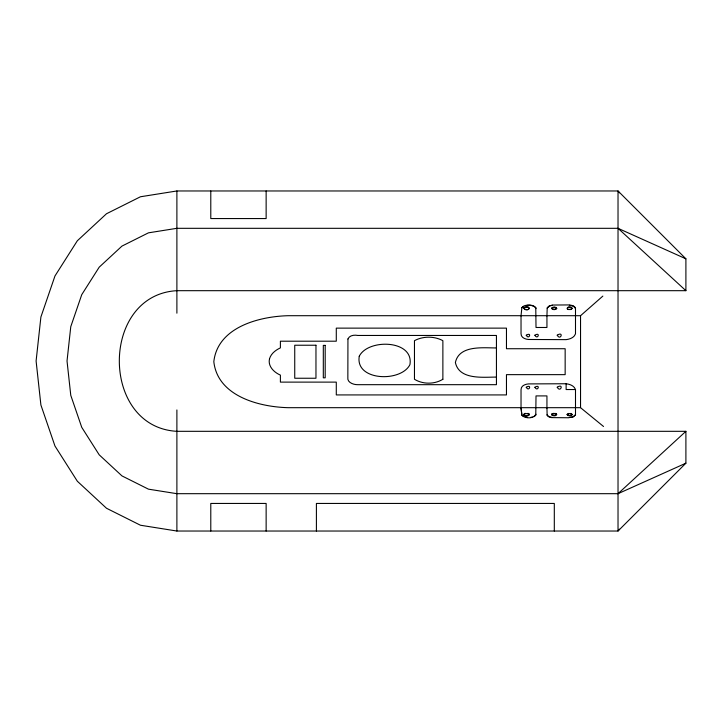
<?xml version="1.0" encoding="UTF-8"?>
<svg xmlns="http://www.w3.org/2000/svg" width="722" height="722" viewBox="0 0 722 722"><rect width="100%" height="100%" fill="white"/><g stroke="black" fill="none" stroke-linecap="round" stroke-linejoin="round"><path stroke-width="1.08" d="M546.942 315.704L547.204 307.942M575.47 414.951L575.497 414.257M521.031 315.704L521.898 307.527C525.39 304.115 532.285 304.115 535.769 307.527L536.013 327.481L546.942 327.481L546.942 315.451M547.132 414.96L546.942 407.686M551.698 308.484L552.429 307.41L554.198 307.067L555.967 307.41L556.698 308.484M556.698 308.222L555.967 309.296M572.131 308.538C564.469 312.436 567.636 303.15 572.221 308.484M523.775 414.672L525.86 413.453L529.298 414.338M529.397 414.401C528.414 416.17 525.237 416.016 523.874 414.726M536.013 414.257L533.91 416.54M551.698 414.672L551.788 414.112M556.698 414.401L554.198 415.52L551.788 414.69M547.204 308.195L548.558 306.29L552.456 305.045L568.431 304.928C570.949 305.126 575.127 305.496 575.497 308.646M575.47 414.681L573.521 416.82L568.431 417.749L551.473 417.614L548.368 416.594L547.222 415.132M547.366 307.762L549.893 305.902M619.296 529.172L618.023 531.031L176.89 531.031L140.456 525.237L106.495 508.252L77.335 481.231L54.962 446.015L40.901 405.006L36.1 361L40.901 316.994L54.962 275.985L77.335 240.769L106.495 213.748L140.456 196.763L176.89 190.969L618.023 190.969L685.9 258.81L685.9 290.686L176.89 290.686C100.141 294.883 100.141 427.117 176.89 431.314L685.9 431.314L685.9 463.19L618.023 531.031L618.023 190.969L619.296 192.828M575.326 415.096L572.817 416.838M521.898 307.78L523.757 306.29M551.788 308.177L554.198 307.319L556.608 308.177M556.608 308.529L554.198 309.386L551.788 308.529M567.149 308.168L568.358 307.446L570.931 307.446L572.131 308.168L571.463 309.323M551.788 414.374L554.198 413.544L556.608 414.374M685.9 258.81L618.023 228.314L176.89 228.314L148.461 232.836L121.964 246.094L99.203 267.176L81.748 294.657L70.774 326.66L67.029 361L70.774 395.34L81.748 427.343L99.203 454.824L121.964 475.906L148.461 489.164L176.89 493.686L618.023 493.686L685.9 431.314M603.538 426.494L580.542 407.686L288.204 407.686C259.072 406.946 217.638 396.197 213.82 361.695C217.638 327.192 259.072 316.444 288.204 315.704L580.542 315.704L602.861 296.092M528.576 309.404C531.915 306.48 521.257 306.48 524.596 309.404M552.032 413.841L553.548 413.318M618.023 493.686L685.9 463.19M525.183 413.309L523.874 414.076L523.874 414.997C525.138 416.359 529.515 416.531 529.298 414.076L527.99 413.309M568.358 413.399L567.068 414.672L569.64 415.556L572.131 414.699L570.931 413.399M550.687 305.65L552.456 305.307M572.041 417.072L569.369 417.46M525.246 305.758C528.721 305.054 533.215 304.91 535.769 307.78L536.013 308.646M527.99 309.612L525.183 309.612M570.931 309.512L568.358 309.512M530.697 417.37L532.43 417.045M554.848 309.603L553.548 309.603M575.497 414.527L575.497 389.537C574.189 385.71 569.811 384.176 566.129 383.752L530.39 383.896C526.708 383.644 520.923 385.115 521.031 389.681L521.031 407.948L521.898 415.358C525.445 418.661 532.222 418.661 535.769 415.358L536.013 395.909L546.942 395.909L546.942 407.948M496.438 347.941C483.198 347.986 459.183 344.872 455.383 362.516C459.183 380.16 483.198 377.046 496.438 377.092M575.497 389.537L566.129 389.537L566.129 383.752M569.369 305.235L573.448 306.263L575.443 308.204M552.411 417.46L549.74 416.946M554.848 413.318L556.364 413.841M525.246 417.045L526.979 417.37M549 416.666L547.466 415.556M523.757 416.54L521.898 415.096L521.031 407.686M567.817 309.323L567.149 308.79M552.429 309.296L551.698 308.222M618.023 228.314L685.9 290.686M556.608 414.112C556.833 416.323 552.917 416.179 551.788 414.96L551.698 414.401M547.132 414.699L547.222 415.394M580.542 315.704L580.542 407.686M575.497 308.384L575.497 333.853C574.189 337.679 569.811 339.214 566.129 339.638L530.39 339.493C526.708 339.746 520.923 338.275 521.031 333.708L521.031 315.451M554.306 531.031L554.306 503.442L316.407 503.442L316.407 531.031M266.138 190.969L266.138 218.558L210.788 218.558L210.788 190.969M266.138 531.031L266.138 503.442L210.788 503.442L210.788 531.031M176.89 190.969L176.89 313.186M176.89 409.943L176.89 531.031M269.496 358.861C267.691 366.271 274.134 372.462 280.398 375.097L280.398 382.118L336.29 382.118L336.29 394.925L506.465 394.925L506.465 374.646L565.155 374.646L565.155 348.726L506.465 348.726L506.465 328.131L336.29 328.131L336.29 341.199L280.398 341.199L280.398 347.887C275.642 350.071 270.994 353.618 269.496 358.861M347.941 338.979L347.851 377.254C346.867 382.534 353.609 384.808 357.814 384.682L496.438 384.682L496.438 335.459L357.814 335.459C354.358 334.728 349.448 335.279 347.941 338.979M359.258 356.244C354.962 381.081 401.035 382.489 409.925 364.637C414.22 339.791 368.157 338.392 359.258 356.244M534.885 335.216C537.691 340.45 540.859 331.497 534.885 335.216M534.885 387.245C537.691 392.479 540.859 383.526 534.885 387.245M557.231 335.17C560.507 341.271 564.189 330.829 557.231 335.17M557.231 387.2C560.507 393.3 564.189 382.859 557.231 387.2M526.257 335.207C528.964 340.459 532.285 331.533 526.257 335.207M526.257 387.227C528.964 392.488 532.285 383.562 526.257 387.227M523.874 307.888C528.378 313.889 532.52 303.619 523.874 307.888M572.221 414.401L571.463 415.484L569.64 415.827L567.817 415.484L567.068 414.401L569.64 413.507L572.131 414.365M442.875 379.276C434.427 384.456 422.921 384.456 414.464 379.276L414.464 340.676C423.128 336.019 434.22 336.019 442.875 340.676L442.875 379.276M315.965 345.233L294.738 345.233L294.738 378.247L315.965 378.247L315.965 345.233M325.189 345.387L323.312 345.387L323.312 377.823L325.189 377.823L325.189 345.387"/></g></svg>
